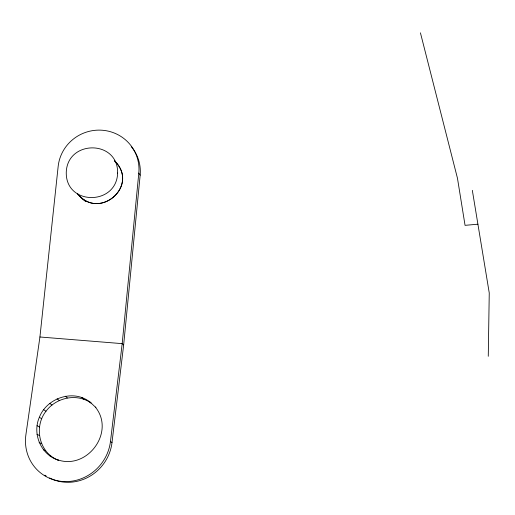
<?xml version="1.0" encoding="UTF-8"?>
<svg xmlns="http://www.w3.org/2000/svg" width="515" height="515" viewBox="0 0 515 515"><rect width="100%" height="100%" fill="white"/><g stroke="black" fill="none" stroke-linecap="round" stroke-linejoin="round"><path stroke-width="0.77" d="M58.337 460.133C39.043 453.078 33.578 426.826 45.983 411.247C56.09 397.496 76.844 392.939 91.058 403.013C74.733 388.407 46.936 397.554 39.346 417.285C32.091 433.797 40.917 454.655 58.279 460.165M488.265 356.29L489.25 292.964L472.332 190.338M138.805 173.091L122.19 343.64L110.468 441.471A43.981 41.638 -48.9 0 1 62.476 481.467A43.981 41.638 -48.9 0 1 25.898 434.737L39.925 336.99L58.163 166.403A40.646 39.687 -21.1 0 1 102.517 130.256A40.646 39.687 -21.1 0 1 138.805 173.091L140.157 175.216L123.664 344.85L111.993 442.649A43.447 41.155 -49.2 0 1 49.582 477.965M477.914 224.199L465.051 225.338L457.468 178.254L420.427 32.825M39.925 336.99L122.19 343.64L123.664 344.85M56.83 459.515C86.765 470.91 115.811 432.175 95.32 407.037M49.389 455.563L51.648 456.58M43.337 449.737L45.674 450.825M39.108 442.462L41.49 443.64M36.964 434.248L39.365 435.516M37.054 425.66L39.449 427.025M39.346 417.285L41.709 418.753M43.678 409.695L45.983 411.247M49.743 403.393L51.97 405.015M110.468 441.471L111.993 442.649M57.114 398.79L59.257 400.47M65.315 396.196L67.349 397.902M114.427 160.905C140.292 185.567 98.829 221.308 77.372 193.498C99.022 221.238 140.067 185.754 114.517 160.699M81.956 397.529L83.797 399.215M89.301 401.372L95.925 407.603M85.76 201.481A24.752 24.186 -22.4 0 1 82.58 199.067M81.441 197.966A24.752 24.186 -22.4 0 1 80.366 196.788M46.189 476.021A43.447 41.155 -49.2 0 1 44.895 475.158M131.222 146.614A40.164 39.23 -21.2 0 1 140.157 175.216M117.632 173.034C116.635 205.884 65.469 205.813 66.261 172.248C67.42 139.591 118.25 139.662 117.632 173.034"/></g></svg>
